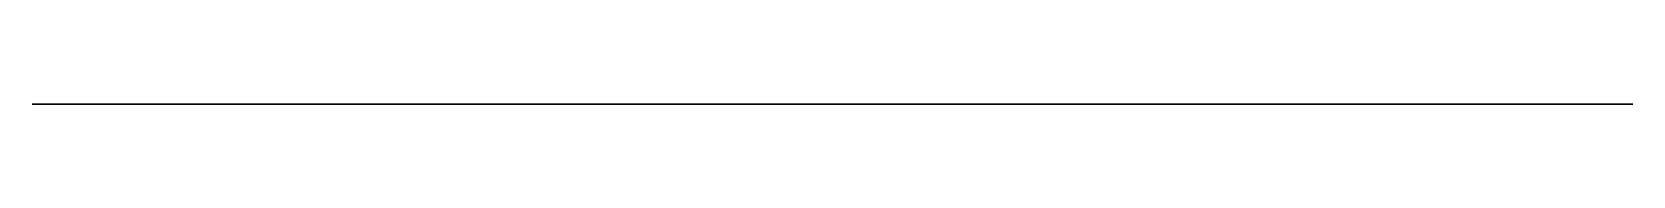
# Model space of a CAD drawing. Header units: millimetres. Extents: x -48.7 to -31.3, y 0 to 0.
import ezdxf

# ---------------------------------------------------------------- set-up
doc = ezdxf.new("R2010")
doc.units = ezdxf.units.MM
doc.layers.get('0').update_dxf_attribs({"color": 194, "true_color": 0x551cb1})

msp = doc.modelspace()

# ---------------------------------------------------------------- linework, layer by layer
at = {"color": 251, "true_color": 0x565656}
msp.add_polyline3d([(-48.711, 0, -5.373), (-48.711, 0, 13.345), (-46.336, 0, 13.345), (-45.63, 0, 13.338), (-45.28, 0, 13.322), (-44.934, 0, 13.29), (-44.764, 0, 13.267), (-44.596, 0, 13.238), (-44.431, 0, 13.202), (-44.269, 0, 13.159), (-44.11, 0, 13.108), (-43.955, 0, 13.049), (-43.804, 0, 12.981), (-43.657, 0, 12.903), (-43.507, 0, 12.812), (-43.363, 0, 12.713), (-43.223, 0, 12.606), (-43.088, 0, 12.493), (-42.959, 0, 12.373), (-42.836, 0, 12.247), (-42.72, 0, 12.115), (-42.61, 0, 11.979), (-42.514, 0, 11.842), (-42.426, 0, 11.7), (-42.347, 0, 11.552), (-42.276, 0, 11.399), (-42.212, 0, 11.241), (-42.155, 0, 11.08), (-42.057, 0, 10.746), (-41.979, 0, 10.402), (-41.914, 0, 10.052), (-41.808, 0, 9.349), (-40.421, 0, 1.07), (-39.744, 0, -1.912), (-38.957, 0, -4.867), (-37.565, 0, -9.394), (-36.279, 0, -13.027), (-34.888, 0, -16.537), (-32.715, 0, -21.384), (-32.161, 0, -22.524), (-31.899, 0, -23.097), (-31.668, 0, -23.67), (-31.569, 0, -23.957), (-31.483, 0, -24.243), (-31.411, 0, -24.53), (-31.357, 0, -24.816), (-31.321, 0, -25.102), (-31.311, 0, -25.244), (-31.306, 0, -25.387), (-31.307, 0, -25.53), (-31.313, 0, -25.672), (-31.326, 0, -25.814), (-31.345, 0, -25.956), (-31.371, 0, -26.109), (-31.403, 0, -26.259), (-31.441, 0, -26.409), (-31.484, 0, -26.557), (-31.532, 0, -26.704), (-31.585, 0, -26.848), (-31.643, 0, -26.991), (-31.706, 0, -27.132), (-31.774, 0, -27.27), (-31.847, 0, -27.406), (-31.925, 0, -27.539), (-32.007, 0, -27.669), (-32.094, 0, -27.797), (-32.185, 0, -27.921), (-32.281, 0, -28.042), (-32.381, 0, -28.16), (-32.485, 0, -28.274), (-32.593, 0, -28.384), (-32.704, 0, -28.49), (-32.819, 0, -28.592), (-32.937, 0, -28.689), (-33.058, 0, -28.783), (-33.183, 0, -28.872), (-33.31, 0, -28.956), (-33.44, 0, -29.036), (-33.573, 0, -29.112), (-33.709, 0, -29.183), (-33.847, 0, -29.249), (-33.988, 0, -29.31), (-34.131, 0, -29.367), (-34.276, 0, -29.418), (-34.423, 0, -29.464), (-34.423, 0, -33.535), (-34.418, 0, -33.842), (-34.399, 0, -34.149), (-34.381, 0, -34.3), (-34.357, 0, -34.451), (-34.325, 0, -34.599), (-34.286, 0, -34.746), (-34.242, 0, -34.877), (-34.193, 0, -35.005), (-34.137, 0, -35.13), (-34.074, 0, -35.252), (-34.006, 0, -35.37), (-33.932, 0, -35.484), (-33.852, 0, -35.594), (-33.766, 0, -35.699), (-33.706, 0, -35.766), (-33.643, 0, -35.831), (-33.578, 0, -35.892), (-33.511, 0, -35.951), (-33.442, 0, -36.007), (-33.37, 0, -36.06), (-33.296, 0, -36.11), (-33.221, 0, -36.156), (-33.143, 0, -36.2), (-33.064, 0, -36.239), (-32.983, 0, -36.276), (-32.901, 0, -36.309), (-32.817, 0, -36.338), (-32.732, 0, -36.364), (-32.646, 0, -36.385), (-32.558, 0, -36.403), (-32.416, 0, -36.425), (-32.272, 0, -36.442), (-31.981, 0, -36.461), (-31.413, 0, -36.47), (-31.409, 0, -117.739), (-48.711, 0, -117.739), (-48.711, 0, -98.863), (-48.626, 0, -98.858), (-48.542, 0, -98.849), (-48.458, 0, -98.836), (-48.375, 0, -98.818), (-48.293, 0, -98.796), (-48.212, 0, -98.77), (-48.133, 0, -98.739), (-48.055, 0, -98.705), (-47.979, 0, -98.666), (-47.905, 0, -98.623), (-47.834, 0, -98.577), (-47.764, 0, -98.527), (-47.698, 0, -98.474), (-47.634, 0, -98.417), (-47.573, 0, -98.357), (-47.516, 0, -98.294), (-47.49, 0, -98.263), (-47.466, 0, -98.232), (-47.443, 0, -98.199), (-47.421, 0, -98.166), (-47.401, 0, -98.132), (-47.382, 0, -98.097), (-47.347, 0, -98.026), (-47.316, 0, -97.952), (-47.29, 0, -97.875), (-47.267, 0, -97.796), (-47.248, 0, -97.716), (-47.232, 0, -97.634), (-47.219, 0, -97.55), (-47.201, 0, -97.38), (-47.192, 0, -97.207), (-47.19, 0, -97.034), (-47.19, 0, -6.978), (-47.194, 0, -6.817), (-47.207, 0, -6.659), (-47.218, 0, -6.58), (-47.232, 0, -6.503), (-47.248, 0, -6.428), (-47.268, 0, -6.353), (-47.291, 0, -6.281), (-47.318, 0, -6.211), (-47.349, 0, -6.143), (-47.383, 0, -6.078), (-47.421, 0, -6.015), (-47.442, 0, -5.985), (-47.464, 0, -5.955), (-47.487, 0, -5.927), (-47.511, 0, -5.899), (-47.536, 0, -5.873), (-47.563, 0, -5.847), (-47.622, 0, -5.794), (-47.683, 0, -5.743), (-47.747, 0, -5.696), (-47.813, 0, -5.651), (-47.881, 0, -5.61), (-47.951, 0, -5.571), (-48.022, 0, -5.536), (-48.095, 0, -5.504), (-48.169, 0, -5.476), (-48.244, 0, -5.45), (-48.32, 0, -5.429), (-48.397, 0, -5.411), (-48.475, 0, -5.396), (-48.553, 0, -5.385), (-48.632, 0, -5.377)], close=True, dxfattribs=at)

doc.saveas('drawing.dxf')
